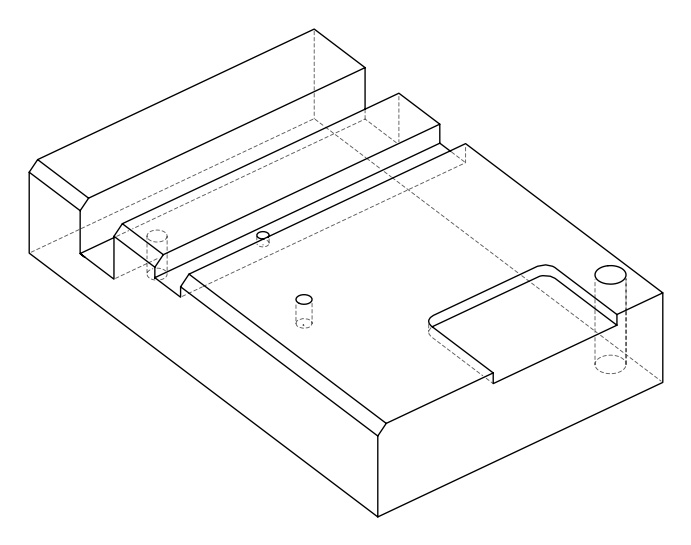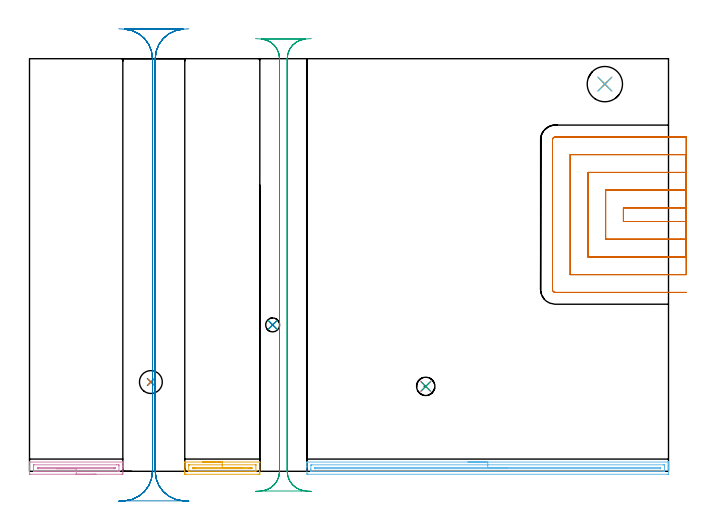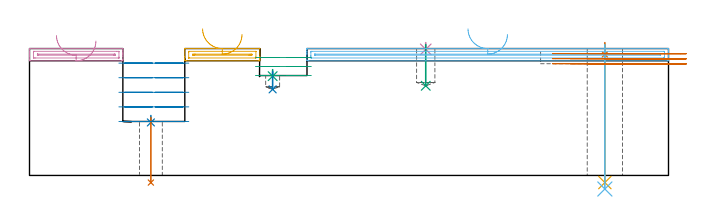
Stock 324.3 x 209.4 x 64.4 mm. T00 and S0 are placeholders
(PLAN: 15 operations, 9 tool changes, 23.1 min)
(1 SPOT_DRILL | STEP1HOLE | NXT0321_9005460120000 | 0.05 min | 183 mm3)
(2 SPOT_DRILL_1 | STEP1HOLE_1 | NXT0321_9005460120000 | 0.04 min | 4075 mm3)
(3 SPOT_DRILL_2 | STEP1POCKET | NXT0321_9005460120000 | 0.03 min | 1425 mm3)
(4 SPOT_DRILL_3 | STEP1POCKET_1 | NXT0321_9005460120000 | 0.03 min | 5 mm3)
(5 DRILL_THROUGH_HOLE_INTO_CENTER | STEP1HOLE | NXT0301_087 | 0.28 min | 6611 mm3)
(6 DRILL_TO_ENLARGE_THROUGH_HOLE | STEP1HOLE | UGT0301_249 | 0.29 min | 9390 mm3)
(7 DRILL_THROUGH_HOLE_INTO_CENTER_1 | STEP1HOLE_1 | NXT0301_087 | 0.14 min | 2977 mm3)
(8 DRILL_BLIND_HOLE_INTO_CENTER | STEP1POCKET | NXT0301_042 | 0.04 min | 261 mm3)
(9 DRILL_BLIND_HOLE_INTO_CENTER_1 | STEP1POCKET_1 | NXT0301_064 | 0.09 min | 1203 mm3)
(10 AREA_MILL | FG_CHAMFER_SURFACE | UGT0205_001 | 1.3 min | 989 mm3)
(11 AREA_MILL_1 | FG_CHAMFER_SURFACE_1 | UGT0205_001 | 1.07 min | 885 mm3)
(12 AREA_MILL_2 | FG_CHAMFER_SURFACE_2 | UGT0205_001 | 4.56 min | 3607 mm3)
(13 MILL_SLOT | SLOT_PARTIAL_RECTANGULAR | NXT0201_011 | Follow Part, ap 3, ae 75% | 6.52 min | 45243 mm3)
(14 MILL_RECTANGULAR_SLOT | SLOT_RECTANGULAR | UGT0201_018 | Follow Part, ap 7.5, ae 75% | 5.55 min | 239060 mm3)
(15 MILL_RECTANGULAR_SLOT_1 | SLOT_RECTANGULAR_1 | UGT0201_094 | Follow Part, ap 5, ae 75% | 3.1 min | 66969 mm3)
(TOOL NXT0321_9005460120000 | NC Spot Drill, 142deg, 12mm, Carbide, Uncoated | D12 PA142 FL30 Z2)
(TOOL NXT0301_087 | Carbide Drill 11.6mm [860.1-1160-058A1-MM 2214] | D11.6 PA140 FL72 Z2)
(TOOL UGT0301_249 | Twist Drill 17.9 mm | D17.9 PA118 FL130 Z2)
(TOOL NXT0301_042 | Carbide Drill 7.1mm [860.1-0710-057A1-MM 2214] | D7.1 PA140 FL85 Z2)
(TOOL NXT0301_064 | Carbide Drill 9.3mm [860.1-0930-028A1-MM 2214] | D9.3 PA140 FL47 Z2)
(TOOL UGT0205_001 | Chamfer Mill 20 x 3 x 45 deg. | D20 FL50 Z2)
(TOOL NXT0201_011 | ENDMILL 12mm [2P460-1200-NA 1630] | D12 FL38 Z6)
(TOOL UGT0201_018 | End mill 30 mm | D30 FL50 Z4)
(TOOL UGT0201_094 | End mill 20 mm | D20 FL38 Z4)
(OP 1 SPOT_DRILL)
G17 G21 G94 G90
T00 M6
G54
G17 G0 G90 X292. Y196.5 S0 M3
G43 Z74.4 H0
G94 G81 G98 Z61.4 F250. R67.4
G80
M5
M2
(OP 2 SPOT_DRILL_1)
G17 G21 G94 G90
T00 M6
G54
G17 G0 G90 X61.6 Y45.3 S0 M3
G43 Z74.4 H0
G94 G81 G98 Z26.901 F250. R30.4
G80
M5
M2
(OP 3 SPOT_DRILL_2)
G17 G21 G94 G90
T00 M6
G54
G17 G0 G90 X123.4 Y74.3 S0 M3
G43 Z74.4 H0
G94 G81 G98 Z50.39 F250. R53.7
G80
M5
M2
(OP 4 SPOT_DRILL_3)
G17 G21 G94 G90
T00 M6
G54
G17 G0 G90 X201.1 Y43.1 S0 M3
G43 Z74.4 H0
G94 G81 G98 Z64. F250. R67.4
G80
M5
M2
(OP 5 DRILL_THROUGH_HOLE_INTO_CENTER)
G17 G21 G94 G90
T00 M6
G54
G17 G0 G90 X292. Y196.5 S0 M3
G43 Z74.4 H1
G94 G73 G98 Z-3.611 F250. Q11.335 R66.4
G80
M5
M2
(OP 6 DRILL_TO_ENLARGE_THROUGH_HOLE)
G17 G21 G94 G90
T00 M6
G54
G17 G0 G90 X292. Y196.5 S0 M3
G43 Z74.4 H0
G94 G73 G98 Z-6.878 F250. Q17.819 R66.4
G80
M5
M2
(OP 7 DRILL_THROUGH_HOLE_INTO_CENTER_1)
G17 G21 G94 G90
T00 M6
G54
G17 G0 G90 X61.6 Y45.3 S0 M3
G43 Z74.4 H1
G94 G81 G98 Z-3.611 F250. R29.4
G80
M5
M2
(OP 8 DRILL_BLIND_HOLE_INTO_CENTER)
G17 G21 G94 G90
T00 M6
G54
G17 G0 G90 X123.4 Y74.3 S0 M3
G43 Z74.4 H1
G94 G81 G98 Z43.7 F250. R52.7
G80
M5
M2
(OP 9 DRILL_BLIND_HOLE_INTO_CENTER_1)
G17 G21 G94 G90
T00 M6
G54
G17 G0 G90 X201.1 Y43.1 S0 M3
G43 Z74.4 H1
G94 G81 G98 Z45.5 F250. R66.4
G80
M5
M2
(OP 10 AREA_MILL)
G17 G21 G94 G90
T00 M6
G54
G17 G0 G90 X33.7 Y-1.5 S1061 M3
G43 Z74.4 H0
Z68.2
G94 G1 X33.662 Z67.328 F250.
X33.548 Z66.464
X33.359 Z65.612
X33.097 Z64.78
X32.763 Z63.974
X32.36 Z63.2
X31.892 Z62.464
X31.36 Z61.772
X30.771 Z61.129
X30.128 Z60.54
X29.436 Z60.009
X28.7 Z59.54
X27.926 Z59.137
X27.12 Z58.803
X26.288 Z58.541
X25.436 Z58.352
X24.572 Z58.238
X23.7 Z58.2
X0.567
X0.114 Y-1.494 Z58.203
X0.009 Y-1.491 Z58.205
X0. Y-1.045 Z58.65
Y0.718 Z60.412
Y1.358 Z61.055
Y1.6 Z61.297
Y2.239 Z61.936
Y2.482 Z62.178
Y2.967 Z62.666
X0.001 Y4.451 Z64.15
X0.01 Y4.694 Z64.392
X0.122 Y4.7 Z64.4
X47.278
X47.39 Y4.694 Z64.392
X47.4 Y4.45 Z64.148
Y3.76 Z63.459
Y2.967 Z62.666
Y2.482 Z62.178
Y2.239 Z61.936
Y1.6 Z61.297
Y1.358 Z61.055
Y0.718 Z60.412
Y-0.725 Z58.97
X47.397 Y-1.045 Z58.65
X47.391 Y-1.491 Z58.205
X47.286 Y-1.494 Z58.203
X46.833 Y-1.5 Z58.2
X23.7
Y-0.086 Z59.614
X3.158
X2.347 Y-0.083 Z59.617
X2.264 Y-0.082 Z59.618
X2.01 Y-0.068 Z59.632
X2.007 Y0.006 Z59.706
X2.002 Y0.179 Z59.879
X2.001 Y2.825 Z62.525
X2.005 Y3.169 Z62.869
X2.01 Y3.266 Z62.966
X2.013 Y3.28 Z62.98
X2.019 Y3.282 Z62.982
X2.043 Y3.284 Z62.984
X2.144 Y3.285 Z62.985
X2.347 Y3.286 Z62.986
X44.242
X45.053 Y3.283 Z62.983
X45.136 Y3.282 Z62.982
X45.39 Y3.268 Z62.968
X45.393 Y3.194 Z62.894
X45.398 Y3.021 Z62.721
X45.399 Y0.375 Z60.075
X45.395 Y0.031 Z59.731
X45.39 Y-0.066 Z59.634
X45.387 Y-0.08 Z59.62
X45.381 Y-0.082 Z59.618
X45.357 Y-0.084 Z59.616
X45.256 Y-0.085 Z59.615
X45.053 Y-0.086 Z59.614
X23.7
Y1.328 Z61.028
X4.4 Y1.329 Z61.029
X4.126 Y1.33 Z61.03
X4.036 Y1.333 Z61.033
X4.011 Y1.335 Z61.035
X4.006 Y1.392 Z61.092
X4.002 Y1.475 Z61.175
X4.001 Y1.6 Z61.3
Y1.724 Z61.424
X4.01 Y1.849 Z61.549
X4.015 Y1.866 Z61.566
X4.025 Y1.868 Z61.568
X4.058 Y1.87 Z61.57
X4.126 Y1.871 Z61.571
X4.742 Y1.872 Z61.572
X43. Y1.871 Z61.571
X43.274 Y1.869 Z61.569
X43.364 Y1.867 Z61.567
X43.389 Y1.865 Z61.565
X43.394 Y1.808 Z61.508
X43.398 Y1.725 Z61.425
X43.399 Y1.6 Z61.3
Y1.476 Z61.176
X43.39 Y1.351 Z61.051
X43.385 Y1.334 Z61.034
X43.375 Y1.332 Z61.032
X43.342 Y1.33 Z61.03
X43.274 Y1.329 Z61.029
X42.658 Y1.328 Z61.028
X23.7
X22.828 Z61.067
X21.964 Z61.18
X21.112 Z61.369
X20.28 Z61.632
X19.474 Z61.965
X18.7 Z62.368
X17.964 Z62.837
X17.272 Z63.368
X16.629 Z63.957
X16.04 Z64.601
X15.508 Z65.293
X15.04 Z66.028
X14.637 Z66.802
X14.303 Z67.608
X14.041 Z68.44
X13.852 Z69.292
X13.738 Z70.157
X13.7 Z71.028
G0 Z74.4
M5
M2
(OP 11 AREA_MILL_1)
G17 G21 G94 G90
T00 M6
G54
G17 G0 G90 X87.85 Y4.7 S1061 M3
G43 Z74.4 H0
G94 G1 X87.888 Z73.528 F250.
X88.002 Z72.663
X88.191 Z71.812
X88.453 Z70.98
X88.787 Z70.174
X89.19 Z69.4
X89.658 Z68.664
X90.19 Z67.972
X90.779 Z67.329
X91.422 Z66.739
X92.114 Z66.208
X92.85 Z65.74
X93.624 Z65.337
X94.43 Z65.003
X95.262 Z64.741
X96.113 Z64.552
X96.978 Z64.438
X97.85 Z64.4
X116.855
X116.89 Y4.695 Z64.393
X116.9 Y4.608 Z64.306
Y0.629 Z60.328
Y-0.163 Z59.53
Y-0.649 Z59.045
X116.897 Y-1.045 Z58.649
X116.892 Y-1.49 Z58.204
X116.862 Y-1.493 Z58.203
X116.413 Y-1.5 Z58.2
X79.525
X79.287 Y-1.499 Z58.201
X78.838 Y-1.493 Z58.202
X78.808 Y-1.49 Z58.204
X78.8 Y-1.045 Z58.649
Y-0.649 Z59.045
Y-0.163 Z59.53
Y0.629 Z60.328
Y0.718 Z60.417
X78.801 Y4.61 Z64.309
X78.81 Y4.695 Z64.393
X78.845 Y4.7 Z64.4
X97.85
Y3.286 Z62.986
X114.724 Y3.285 Z62.985
X114.84 Y3.282 Z62.982
X114.89 Y3.279 Z62.979
X114.896 Y3.25 Z62.95
X114.898 Y3.218 Z62.918
X114.9 Y3.109 Z62.809
Y0.464 Z60.164
X114.898 Y0.21 Z59.91
X114.894 Y0.041 Z59.741
X114.887 Y-0.079 Z59.621
X114.846 Y-0.082 Z59.618
X114.645 Y-0.085 Z59.615
X114.567 Y-0.086 Z59.614
X80.976 Y-0.085 Z59.615
X80.86 Y-0.082 Z59.618
X80.81 Y-0.079 Z59.621
X80.804 Y-0.05 Z59.65
X80.802 Y-0.018 Z59.682
X80.8 Y0.09 Z59.79
Y2.736 Z62.436
X80.802 Y2.99 Z62.69
X80.806 Y3.159 Z62.859
X80.813 Y3.279 Z62.979
X80.854 Y3.281 Z62.981
X81.055 Y3.285 Z62.985
X81.132 Y3.286 Z62.986
X97.85
Y1.872 Z61.572
X111.993 Y1.871 Z61.571
X112.608 Y1.869 Z61.569
X112.877 Y1.864 Z61.564
X112.898 Y1.6 Z61.3
X112.899 Y1.579 Z61.279
X112.877 Y1.336 Z61.036
X112.264 Y1.33 Z61.03
X111.993 Y1.329 Z61.029
X111.382 Y1.328 Z61.028
X83.706 Y1.329 Z61.029
X83.092 Y1.331 Z61.031
X82.823 Y1.336 Z61.036
X82.802 Y1.6 Z61.3
X82.801 Y1.621 Z61.321
X82.823 Y1.864 Z61.564
X83.436 Y1.87 Z61.57
X83.706 Y1.871 Z61.571
X84.318 Y1.872 Z61.572
X97.85
X98.722 Z61.61
X99.586 Z61.723
X100.438 Z61.912
X101.27 Z62.175
X102.076 Z62.508
X102.85 Z62.911
X103.586 Z63.38
X104.278 Z63.911
X104.921 Z64.5
X105.51 Z65.144
X106.041 Z65.836
X106.51 Z66.572
X106.913 Z67.345
X107.247 Z68.151
X107.509 Z68.983
X107.698 Z69.835
X107.812 Z70.7
X107.85 Z71.572
G0 Z74.4
M5
M2
(OP 12 AREA_MILL_2)
G17 G21 G94 G90
T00 M6
G54
G17 G0 G90 X222.55 Y4.7 S1061 M3
G43 Z74.4 H0
G94 G1 X222.588 Z73.528 F250.
X222.702 Z72.663
X222.891 Z71.812
X223.153 Z70.98
X223.487 Z70.174
X223.89 Z69.4
X224.358 Z68.664
X224.89 Z67.972
X225.479 Z67.329
X226.122 Z66.74
X226.814 Z66.208
X227.55 Z65.74
X228.324 Z65.337
X229.13 Z65.003
X229.962 Z64.741
X230.814 Z64.552
X231.678 Z64.438
X232.55 Z64.4
X324.128
X324.292 Y4.697 Z64.388
X324.294 Y4.695 Z64.386
X324.3 Y4.349 Z64.048
Y4.045 Z63.744
Y3.363 Z63.058
Y2.141 Z61.838
Y1.6 Z61.294
Y0.989 Z60.684
Y-0.774 Z58.922
X324.297 Y-1.045 Z58.651
X324.29 Y-1.491 Z58.205
X324.137 Y-1.496 Z58.202
X323.681 Y-1.5 Z58.2
X141.419
X140.963 Y-1.496 Z58.202
X140.81 Y-1.491 Z58.205
X140.8 Y-1.045 Z58.651
Y1.6 Z61.294
Y2.141 Z61.838
Y2.482 Z62.178
Y3.023 Z62.719
Y3.363 Z63.058
Y4.045 Z63.744
Y4.349 Z64.048
X140.806 Y4.695 Z64.386
X140.808 Y4.697 Z64.388
X140.973 Y4.7 Z64.4
X232.55
Y3.286 Z62.986
X321.894 Y3.285 Z62.985
X321.974
X322.266 Y3.279 Z62.979
X322.29 Y3.184 Z62.884
X322.297 Y2.965 Z62.665
X322.299 Y2.482 Z62.182
X322.3 Y2.081 Z61.781
X322.298 Y0.32 Z60.02
X322.29 Y-0.076 Z59.624
X321.894 Y-0.084 Z59.616
X321.815 Y-0.085 Z59.615
X143.206
X143.126
X142.834 Y-0.079 Z59.621
X142.81 Y0.016 Z59.716
X142.803 Y0.235 Z59.935
X142.801 Y0.718 Z60.418
X142.8 Y1.119 Z60.819
X142.802 Y2.88 Z62.58
X142.81 Y3.276 Z62.976
X143.206 Y3.284 Z62.984
X143.285 Y3.285 Z62.985
X232.55 Y3.286 Z62.986
Y1.872 Z61.572
X320.107 Y1.871 Z61.571
X320.199 Y1.87 Z61.57
X320.271 Y1.867 Z61.567
X320.286 Y1.865 Z61.565
X320.29 Y1.844 Z61.544
X320.295 Y1.79 Z61.49
X320.298 Y1.6 Z61.3
Y1.412 Z61.112
X320.291 Y1.347 Z61.047
X320.287 Y1.335 Z61.035
X320.278 Y1.333 Z61.033
X320.245 Y1.33 Z61.03
X320.107 Y1.329 Z61.029
X144.993
X144.901 Y1.33 Z61.03
X144.829 Y1.333 Z61.033
X144.814 Y1.335 Z61.035
X144.81 Y1.356 Z61.056
X144.805 Y1.41 Z61.11
X144.802 Y1.6 Z61.3
Y1.788 Z61.488
X144.809 Y1.853 Z61.553
X144.813 Y1.866 Z61.566
X144.822 Y1.867 Z61.567
X144.856 Y1.87 Z61.57
X144.993 Y1.871 Z61.571
X232.55 Y1.872 Z61.572
X233.422 Z61.61
X234.286 Z61.723
X235.138 Z61.912
X235.97 Z62.175
X236.776 Z62.508
X237.55 Z62.911
X238.286 Z63.38
X238.978 Z63.911
X239.621 Z64.5
X240.21 Z65.144
X240.742 Z65.836
X241.21 Z66.572
X241.613 Z67.345
X241.947 Z68.151
X242.209 Z68.983
X242.398 Z69.835
X242.512 Z70.7
X242.55 Z71.572
G0 Z74.4
M5
M2
(OP 13 MILL_SLOT)
G17 G21 G94 G90
T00 M6
G54
G17 G0 G90 X333.3 Y133.7 S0 M3
G43 Z74.4 H1
Z61.833
G94 G1 X330.3 F250.
X301.4 F500.
Y126.8
X330.3
X333.3 F250.
Y142.7
X330.3
X292.4 F500.
Y117.8
X330.3
X333.3 F250.
Y151.7
X330.3
X283.4 F500.
Y108.8
X330.3
X333.3 F250.
Y160.7
X330.3
X274.4 F500.
Y99.8
X330.3
X333.3 F250.
Y169.7
X330.3
X266.9 F500.
G3 X265.4 Y168.2 R1.5
G1 Y92.3
G3 X266.9 Y90.8 R1.5
G1 X330.3
X333.3 F250.
G0 Y133.7 Z59.267
G1 X330.3
X301.4 F500.
Y126.8
X330.3
X333.3 F250.
Y142.7
X330.3
X292.4 F500.
Y117.8
X330.3
X333.3 F250.
Y151.7
X330.3
X283.4 F500.
Y108.8
X330.3
X333.3 F250.
Y160.7
X330.3
X274.4 F500.
Y99.8
X330.3
X333.3 F250.
Y169.7
X330.3
X266.9 F500.
G3 X265.4 Y168.2 R1.5
G1 Y92.3
G3 X266.9 Y90.8 R1.5
G1 X330.3
X333.3 F250.
G0 Y133.7 Z56.7
G1 X330.3
X301.4 F500.
Y126.8
X330.3
X333.3 F250.
Y142.7
X330.3
X292.4 F500.
Y117.8
X330.3
X333.3 F250.
Y151.7
X330.3
X283.4 F500.
Y108.8
X330.3
X333.3 F250.
Y160.7
X330.3
X274.4 F500.
Y99.8
X330.3
X333.3 F250.
Y169.7
X330.3
X266.9 F500.
G3 X265.4 Y168.2 R1.5
G1 Y92.3
G3 X266.9 Y90.8 R1.5
G1 X330.3
X333.3 F250.
G0 Z74.4
M5
M2
(OP 14 MILL_RECTANGULAR_SLOT)
G17 G21 G94 G90
T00 M6
G54
G17 G0 G90 X45.354 Y224.56 S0 M3
G43 Z74.4 H0
Z57.
G94 G1 X48.348 Y224.37 F250.
G2 X62.4 Y209.4 R15. F500.
G1 Y0.
G2 X48.348 Y-14.97 R15.
G1 Y-15.
X77.852
Y-14.97
G2 X63.8 Y0. R15.
G1 Y209.4
G2 X77.852 Y224.37 R15.
G1 X80.846 Y224.56 F250.
G0 Z74.4
Y-15.16
Z49.6
G1 X77.852 Y-14.97
G2 X63.8 Y0. R15. F500.
G1 Y209.4
G2 X77.852 Y224.37 R15.
G1 Y224.4
X48.348
Y224.37
G2 X62.4 Y209.4 R15.
G1 Y0.
G2 X48.348 Y-14.97 R15.
G1 X45.354 Y-15.16 F250.
G0 X80.846 Z42.2
G1 X77.852 Y-14.97
G2 X63.8 Y0. R15. F500.
G1 Y209.4
G2 X77.852 Y224.37 R15.
G1 Y224.4
X48.348
Y224.37
G2 X62.4 Y209.4 R15.
G1 Y0.
G2 X48.348 Y-14.97 R15.
G1 X45.354 Y-15.16 F250.
G0 X80.846 Z34.8
G1 X77.852 Y-14.97
G2 X63.8 Y0. R15. F500.
G1 Y209.4
G2 X77.852 Y224.37 R15.
G1 Y224.4
X48.348
Y224.37
G2 X62.4 Y209.4 R15.
G1 Y0.
G2 X48.348 Y-14.97 R15.
G1 X45.354 Y-15.16 F250.
G0 X80.846 Z27.4
G1 X77.852 Y-14.97
G2 X63.8 Y0. R15. F500.
G1 Y209.4
G2 X77.852 Y224.37 R15.
G1 Y224.4
X48.348
Y224.37
G2 X62.4 Y209.4 R15.
G1 Y0.
G2 X48.348 Y-14.97 R15.
G1 X45.354 Y-15.16 F250.
G0 Z74.4
M5
M2
(OP 15 MILL_RECTANGULAR_SLOT_1)
G17 G21 G94 G90
T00 M6
G54
G17 G0 G90 X114.683 Y219.602 S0 M3
G43 Z74.4 H0
Z59.833
G94 G1 X117.674 Y219.37 F250.
G2 X126.9 Y209.4 R10. F500.
G1 Y0.
G2 X118.416 Y-9.884 R10.
G1 X118.412 Y-9.914
G3 X119.719 Y-10. R10.
G1 X138.043
G3 X139.317 Y-9.919 R10.
G1 X139.313 Y-9.889
G2 X130.8 Y0. R10.
G1 Y209.4
G2 X140.026 Y219.37 R10.
G1 X143.017 Y219.602 F250.
G0 Z74.4
Y-10.202
Z55.267
G1 X140.026 Y-9.97
G2 X130.8 Y0. R10. F500.
G1 Y209.4
G2 X140.026 Y219.37 R10.
G1 Y219.4
X117.674
Y219.37
G2 X126.9 Y209.4 R10.
G1 Y0.
G2 X117.674 Y-9.97 R10.
G1 X114.683 Y-10.202 F250.
G0 X143.017 Z50.7
G1 X140.026 Y-9.97
G2 X130.8 Y0. R10. F500.
G1 Y209.4
G2 X140.026 Y219.37 R10.
G1 Y219.4
X117.674
Y219.37
G2 X126.9 Y209.4 R10.
G1 Y0.
G2 X117.674 Y-9.97 R10.
G1 X114.683 Y-10.202 F250.
G0 Z74.4
M5
M2
